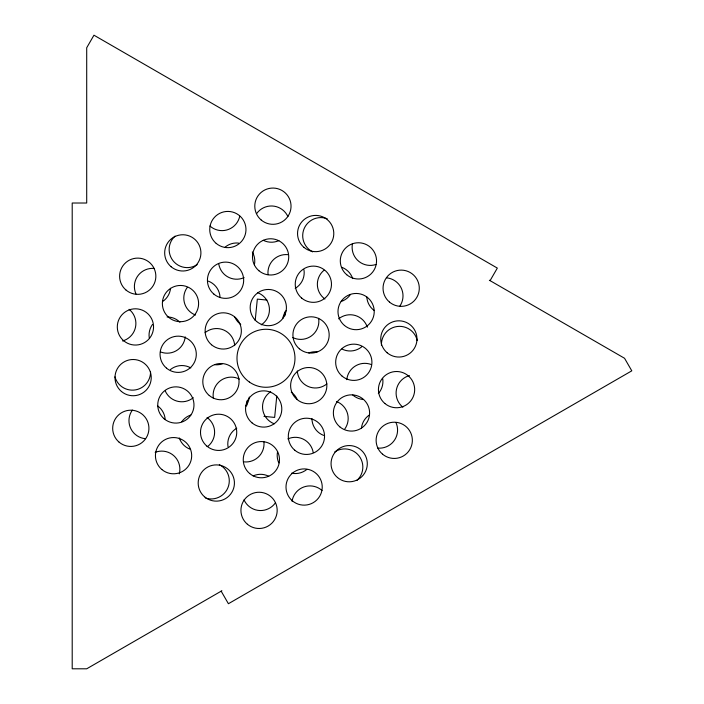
<?xml version="1.0" encoding="UTF-8"?>
<svg xmlns="http://www.w3.org/2000/svg" width="704" height="704" viewBox="0 0 704 704"><rect width="100%" height="100%" fill="white"/><g stroke="black" fill="none" stroke-linecap="round" stroke-linejoin="round"><path stroke-width="1.06" d="M246.646 405.97L247.183 400.611M255.191 320.54L257.33 299.112L266.957 300.08M276.786 395.991L274.648 417.419L263.956 416.354M284.794 315.929L285.226 311.643M490.081 280.65L497.332 268.092L93.958 35.2L86.706 47.758L86.706 203.016L72.204 203.016L72.204 668.8L86.706 668.8L221.883 590.762M489.368 280.236L624.545 358.274L631.796 370.832L228.413 603.724L221.162 591.166M185.205 336.873A18.128 18.128 0 0 1 160.767 352.026M149.283 337.999A18.128 18.128 0 0 1 152.46 324.491M167.086 316.95A18.128 18.128 0 0 1 179.925 322.194M274.243 423.808A18.128 18.128 0 0 1 270.697 391.706M291.227 392.137A18.128 18.128 0 0 1 297.167 399.397M306.786 469.471A18.128 18.128 0 0 1 291.632 473.185M278.793 462.898A18.128 18.128 0 0 1 277.561 451.766M287.857 438.918A18.128 18.128 0 0 1 313.201 452.514M402.882 407.202A18.128 18.128 0 0 1 409.438 375.575M249.278 397.056A18.128 18.128 0 0 1 245.96 405.838M213.356 398.182A18.128 18.128 0 0 1 239.386 379.06M219.305 464.64A18.128 18.128 0 0 1 227.938 487.687A18.128 18.128 0 0 1 205.638 498.098M207.073 417.534A18.128 18.128 0 0 1 207.97 446.274M190.089 449.205A18.128 18.128 0 0 1 179.291 437.941M181.782 421.67A18.128 18.128 0 0 1 190.802 415.034M303.961 269.764A18.128 18.128 0 0 1 295.214 288.341M268.057 274.683A18.128 18.128 0 0 1 287.874 254.654M361.618 346.905A18.128 18.128 0 0 1 342.003 349.061M338.668 318.842A18.128 18.128 0 0 1 367.347 327.184M222.27 363.88A18.128 18.128 0 0 1 214.782 364.707M205.102 332.64A18.128 18.128 0 0 1 234.678 345.629M382.694 378.532A18.128 18.128 0 0 1 378.338 393.518M363 399.494A18.128 18.128 0 0 1 352.748 394.988M346.773 379.658A18.128 18.128 0 0 1 371.21 364.505M145.288 438.689A18.128 18.128 0 0 1 132.37 410.071M157.67 405.935A18.128 18.128 0 0 1 165.185 419.61M318.622 318.349A18.128 18.128 0 0 1 292.591 337.471M282.814 318.534A18.128 18.128 0 0 1 286.018 310.702M326.876 383.891A18.128 18.128 0 0 1 297.299 370.902M308.81 352.977A18.128 18.128 0 0 1 317.196 351.824M193.31 397.69A18.128 18.128 0 0 1 165.317 391.116M170.359 369.635A18.128 18.128 0 0 1 190.819 367.919M252.322 251.953A18.128 18.128 0 0 1 254.417 264.766M244.121 277.614A18.128 18.128 0 0 1 218.777 264.018M225.192 247.069A18.128 18.128 0 0 1 238.471 243.056M350.196 294.862A18.128 18.128 0 0 1 341.176 301.497M324.905 299.006A18.128 18.128 0 0 1 324.007 270.257M341.889 267.335A18.128 18.128 0 0 1 352.686 278.599M257.734 292.723A18.128 18.128 0 0 1 261.281 324.826M240.75 324.394A18.128 18.128 0 0 1 234.81 317.134M155.162 452.346A18.128 18.128 0 0 1 179.282 473.845M150.55 371.976A18.128 18.128 0 0 1 114.946 376.842M129.096 309.329A18.128 18.128 0 0 1 122.54 340.965M170.544 288.288A18.128 18.128 0 0 1 162.466 301.638M135.995 293.946A18.128 18.128 0 0 1 154.317 268.453M275.282 503.008A18.128 18.128 0 0 1 244.042 499.884M253.106 475.913A18.128 18.128 0 0 1 268.708 476.238M263.921 441.848A18.128 18.128 0 0 1 244.103 461.877M228.017 446.767A18.128 18.128 0 0 1 236.764 428.19M381.454 345.514A18.128 18.128 0 0 1 397.091 326.515A18.128 18.128 0 0 1 417.261 340.613M292.054 501.283A18.128 18.128 0 0 1 322.027 490.494M395.982 422.594A18.128 18.128 0 0 1 377.661 448.078M361.434 428.243A18.128 18.128 0 0 1 369.512 414.894M334.77 451.889A18.128 18.128 0 0 1 359.04 455.928A18.128 18.128 0 0 1 356.91 480.445M195.51 315.04A18.128 18.128 0 0 1 187.202 287.505M208.331 281.134A18.128 18.128 0 0 1 220.018 297.044M375.918 264.502A18.128 18.128 0 0 1 352.484 243.619M386.69 277.851A18.128 18.128 0 0 1 399.608 306.46M374.308 310.596A18.128 18.128 0 0 1 366.793 296.93M336.468 401.491A18.128 18.128 0 0 1 344.775 429.026M323.646 435.406A18.128 18.128 0 0 1 311.934 418.537M278.872 240.627A18.128 18.128 0 0 1 263.27 240.293M256.696 213.523A18.128 18.128 0 0 1 287.936 216.647M312.673 251.891A18.128 18.128 0 0 1 304.225 228.413A18.128 18.128 0 0 1 327.228 218.75M197.208 264.642A18.128 18.128 0 0 1 172.938 260.603A18.128 18.128 0 0 1 175.067 236.086M239.756 216.181A18.128 18.128 0 0 1 209.95 226.037M249.383 382.043A28.996 28.996 0 0 0 294.879 360.765A28.996 28.996 0 0 0 253.704 331.998A28.996 28.996 0 0 0 249.383 382.043M119.126 442.182A18.128 18.128 0 0 0 148.65 431.508A18.128 18.128 0 0 0 124.634 411.277A18.128 18.128 0 0 0 119.126 442.182M121.44 391.486A18.128 18.128 0 0 0 150.955 380.811A18.128 18.128 0 0 0 126.949 360.58A18.128 18.128 0 0 0 121.44 391.486M123.746 340.789A18.128 18.128 0 0 0 153.27 330.114A18.128 18.128 0 0 0 129.254 309.883A18.128 18.128 0 0 0 123.746 340.789M126.06 290.092A18.128 18.128 0 0 0 155.575 279.409A18.128 18.128 0 0 0 131.569 259.186A18.128 18.128 0 0 0 126.06 290.092M161.876 469.533A18.128 18.128 0 0 0 191.4 458.858A18.128 18.128 0 0 0 167.385 438.627A18.128 18.128 0 0 0 161.876 469.533M164.19 418.836A18.128 18.128 0 0 0 193.706 408.153A18.128 18.128 0 0 0 169.699 387.93A18.128 18.128 0 0 0 164.19 418.836M166.496 368.139A18.128 18.128 0 0 0 196.02 357.456A18.128 18.128 0 0 0 172.005 337.234A18.128 18.128 0 0 0 166.496 368.139M168.81 317.442A18.128 18.128 0 0 0 198.326 306.759A18.128 18.128 0 0 0 174.319 286.537A18.128 18.128 0 0 0 168.81 317.442M171.116 266.746A18.128 18.128 0 0 0 200.64 256.062A18.128 18.128 0 0 0 176.625 235.84A18.128 18.128 0 0 0 171.116 266.746M204.626 496.883A18.128 18.128 0 0 0 234.15 486.2A18.128 18.128 0 0 0 210.135 465.978A18.128 18.128 0 0 0 204.626 496.883M206.941 446.186A18.128 18.128 0 0 0 236.456 435.503A18.128 18.128 0 0 0 212.45 415.281A18.128 18.128 0 0 0 206.941 446.186M209.246 395.49A18.128 18.128 0 0 0 238.77 384.806A18.128 18.128 0 0 0 214.755 364.584A18.128 18.128 0 0 0 209.246 395.49M211.561 344.793A18.128 18.128 0 0 0 241.076 334.11A18.128 18.128 0 0 0 217.07 313.887A18.128 18.128 0 0 0 211.561 344.793M213.866 294.096A18.128 18.128 0 0 0 243.39 283.413A18.128 18.128 0 0 0 219.375 263.19A18.128 18.128 0 0 0 213.866 294.096M216.181 243.399A18.128 18.128 0 0 0 245.696 232.716A18.128 18.128 0 0 0 221.69 212.494A18.128 18.128 0 0 0 216.181 243.399M261.237 220.053A18.128 18.128 0 0 0 290.761 209.37A18.128 18.128 0 0 0 266.746 189.138A18.128 18.128 0 0 0 261.237 220.053M258.931 270.75A18.128 18.128 0 0 0 288.446 260.066A18.128 18.128 0 0 0 264.44 239.844A18.128 18.128 0 0 0 258.931 270.75M256.617 321.446A18.128 18.128 0 0 0 286.141 310.763A18.128 18.128 0 0 0 262.126 290.541A18.128 18.128 0 0 0 256.617 321.446M251.997 422.84A18.128 18.128 0 0 0 281.521 412.157A18.128 18.128 0 0 0 257.506 391.934A18.128 18.128 0 0 0 251.997 422.84M249.691 473.537A18.128 18.128 0 0 0 279.206 462.854A18.128 18.128 0 0 0 255.2 442.631A18.128 18.128 0 0 0 249.691 473.537M247.377 524.234A18.128 18.128 0 0 0 276.901 513.55A18.128 18.128 0 0 0 252.886 493.328A18.128 18.128 0 0 0 247.377 524.234M292.442 500.887A18.128 18.128 0 0 0 321.957 490.204A18.128 18.128 0 0 0 297.95 469.982A18.128 18.128 0 0 0 292.442 500.887M294.747 450.19A18.128 18.128 0 0 0 324.271 439.507A18.128 18.128 0 0 0 300.256 419.285A18.128 18.128 0 0 0 294.747 450.19M297.062 399.494A18.128 18.128 0 0 0 326.577 388.81A18.128 18.128 0 0 0 302.57 368.588A18.128 18.128 0 0 0 297.062 399.494M299.367 348.797A18.128 18.128 0 0 0 328.891 338.114A18.128 18.128 0 0 0 304.876 317.882A18.128 18.128 0 0 0 299.367 348.797M301.682 298.091A18.128 18.128 0 0 0 331.197 287.417A18.128 18.128 0 0 0 307.19 267.186A18.128 18.128 0 0 0 301.682 298.091M303.987 247.394A18.128 18.128 0 0 0 333.511 236.72A18.128 18.128 0 0 0 309.496 216.489A18.128 18.128 0 0 0 303.987 247.394M346.738 274.745A18.128 18.128 0 0 0 376.262 264.062A18.128 18.128 0 0 0 352.246 243.839A18.128 18.128 0 0 0 346.738 274.745M344.432 325.442A18.128 18.128 0 0 0 373.947 314.767A18.128 18.128 0 0 0 349.941 294.536A18.128 18.128 0 0 0 344.432 325.442M342.118 376.138A18.128 18.128 0 0 0 371.642 365.464A18.128 18.128 0 0 0 347.626 345.233A18.128 18.128 0 0 0 342.118 376.138M339.812 426.835A18.128 18.128 0 0 0 369.327 416.161A18.128 18.128 0 0 0 345.321 395.93A18.128 18.128 0 0 0 339.812 426.835M337.498 477.541A18.128 18.128 0 0 0 367.022 466.858A18.128 18.128 0 0 0 343.006 446.635A18.128 18.128 0 0 0 337.498 477.541M382.562 454.186A18.128 18.128 0 0 0 412.078 443.511A18.128 18.128 0 0 0 388.071 423.28A18.128 18.128 0 0 0 382.562 454.186M384.868 403.489A18.128 18.128 0 0 0 414.392 392.806A18.128 18.128 0 0 0 390.377 372.583A18.128 18.128 0 0 0 384.868 403.489M387.182 352.792A18.128 18.128 0 0 0 416.698 342.109A18.128 18.128 0 0 0 392.691 321.886A18.128 18.128 0 0 0 387.182 352.792M389.488 302.095A18.128 18.128 0 0 0 419.012 291.412A18.128 18.128 0 0 0 394.997 271.19A18.128 18.128 0 0 0 389.488 302.095"/></g></svg>
